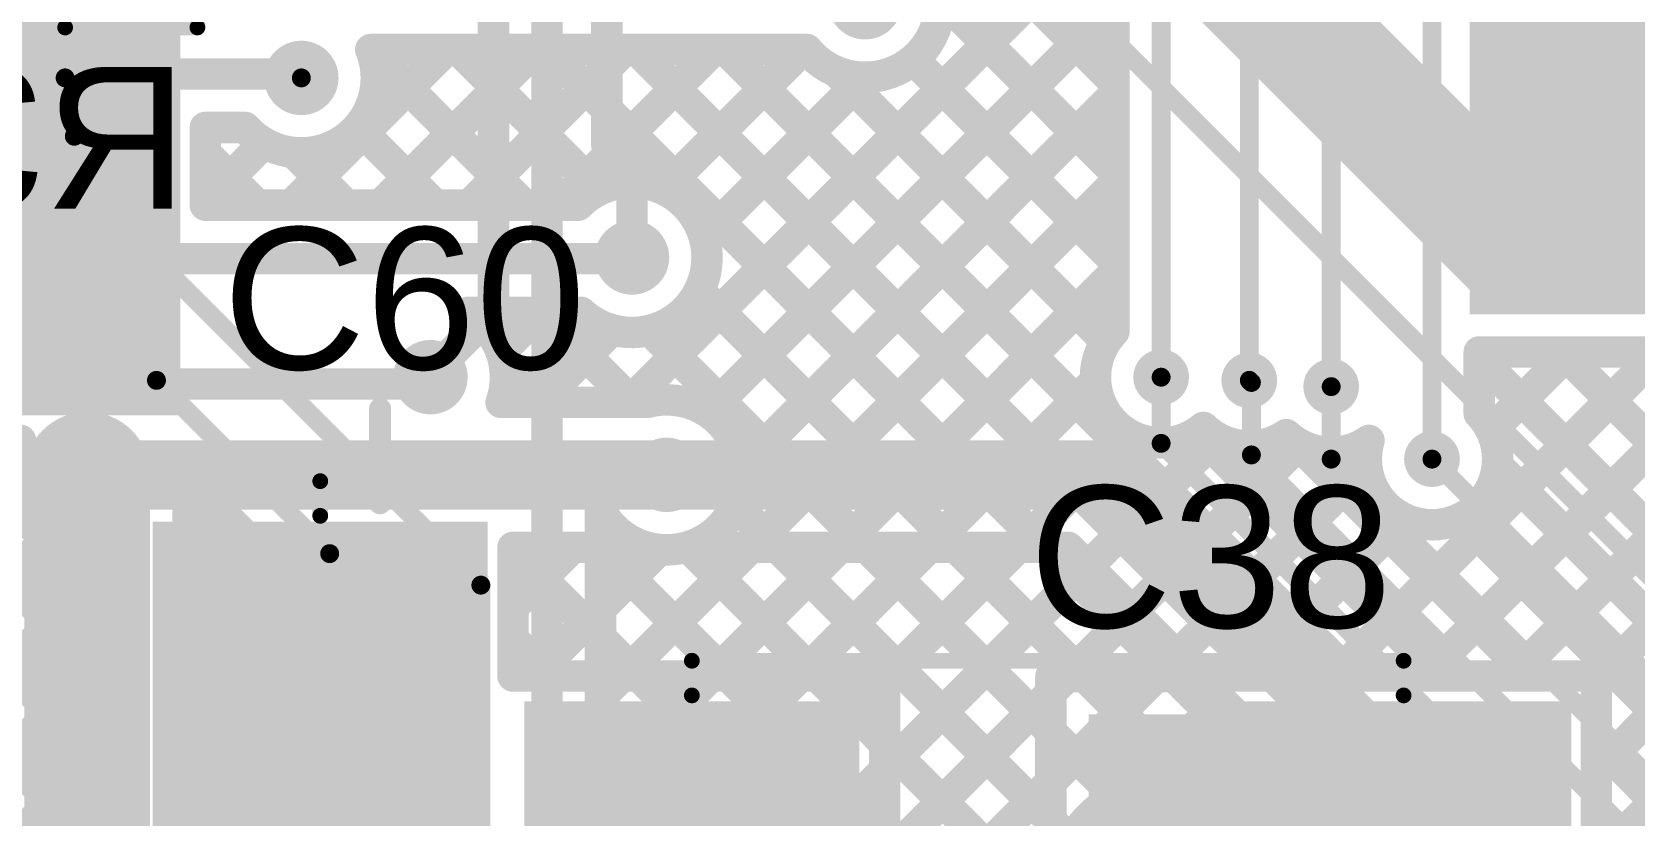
# Model space of a CAD drawing. Header units: millimetres. Extents: x -0.26 to 2.84, y -0.09 to 2.43.
# Drawn here: x 2.057 to 2.566, y 1.411 to 1.66 of the extents above; entities that cross this region are included whole.
import ezdxf

# ---------------------------------------------------------------- set-up
doc = ezdxf.new("R2010")
doc.units = ezdxf.units.MM
doc.header["$MEASUREMENT"] = 0
for name, color, linetype in [('BottomLayer', 5, 'Continuous'), ('BottomOverlay', 54, 'Continuous'), ('BottomPaste', 16, 'Continuous'), ('BottomSolder', 6, 'Continuous'), ('TopLayer', 1, 'Continuous'), ('TopOverlay', 2, 'Continuous'), ('TopPaste', 8, 'Continuous'), ('TopSolder', 216, 'Continuous'), ('ViaHoleLayer', 16, 'Continuous')]:
    doc.layers.add(name, color=color, linetype=linetype)
doc.styles.add('Arial', font='', dxfattribs={"height": 0.2})
doc.styles.get('Arial').set_extended_font_data('Arial')

# ---------------------------------------------------------------- blocks, each defined once
blk = doc.blocks.new('C___C____C_7')
at = {"layer": 'TopLayer'}
for points in [[(-0.16221, 0.05315), (-0.06379, 0.05315), (-0.06379, -0.05315), (-0.16221, -0.05315)], [(0.06379, 0.05315), (0.16221, 0.05315), (0.16221, -0.05315), (0.06379, -0.05315)]]:
    blk.add_hatch(color=1, dxfattribs=at).paths.add_polyline_path(points)
at = {"layer": 'TopPaste'}
for points in [[(-0.16221, 0.05315), (-0.06379, 0.05315), (-0.06379, -0.05315), (-0.16221, -0.05315)], [(0.06379, 0.05315), (0.16221, 0.05315), (0.16221, -0.05315), (0.06379, -0.05315)]]:
    blk.add_hatch(color=8, dxfattribs=at).paths.add_polyline_path(points)
at = {"layer": 'TopSolder'}
for points in [[(-0.16621, 0.05715), (-0.05979, 0.05715), (-0.05979, -0.05715), (-0.16621, -0.05715)], [(0.05979, 0.05715), (0.16621, 0.05715), (0.16621, -0.05715), (0.05979, -0.05715)]]:
    blk.add_hatch(color=216, dxfattribs=at).paths.add_polyline_path(points)
at = {"layer": 'TopOverlay'}
for points, const_width in [([(0.132, 0.063), (0.132, 0.093)], 0.007), ([(0.117, 0.078), (0.147, 0.078)], 0.007), ([(-0.113, 0.07), (0.113, 0.07)], 0.005), ([(-0.113, 0.059), (-0.113, 0.07)], 0.005), ([(0.113, 0.059), (0.113, 0.07)], 0.005), ([(-0.113, -0.07), (-0.113, -0.059)], 0.005), ([(0.113, -0.07), (0.113, -0.059)], 0.005), ([(-0.113, -0.07), (0.113, -0.07)], 0.005)]:
    blk.add_lwpolyline(points, dxfattribs=dict(at, const_width=const_width))
for points, const_width in [([(0.13025, 0.093, 1), (0.13375, 0.093, 1)], 0.0035), ([(0.11525, 0.078, 1), (0.11875, 0.078, 1)], 0.0035), ([(0.14525, 0.078, 1), (0.14875, 0.078, 1)], 0.0035), ([(-0.11425, 0.07, 1), (-0.11175, 0.07, 1)], 0.0025), ([(-0.11425, 0.07, 1), (-0.11175, 0.07, 1)], 0.0025), ([(0.11175, 0.07, 1), (0.11425, 0.07, 1)], 0.0025), ([(0.11175, 0.07, 1), (0.11425, 0.07, 1)], 0.0025), ([(0.13025, 0.063, 1), (0.13375, 0.063, 1)], 0.0035), ([(-0.11425, 0.059, 1), (-0.11175, 0.059, 1)], 0.0025), ([(0.11175, 0.059, 1), (0.11425, 0.059, 1)], 0.0025), ([(-0.11425, -0.059, 1), (-0.11175, -0.059, 1)], 0.0025), ([(0.11175, -0.059, 1), (0.11425, -0.059, 1)], 0.0025), ([(-0.11425, -0.07, 1), (-0.11175, -0.07, 1)], 0.0025), ([(-0.11425, -0.07, 1), (-0.11175, -0.07, 1)], 0.0025), ([(0.11175, -0.07, 1), (0.11425, -0.07, 1)], 0.0025), ([(0.11175, -0.07, 1), (0.11425, -0.07, 1)], 0.0025)]:
    blk.add_lwpolyline(points, format="xyb", close=True, dxfattribs=dict(at, const_width=const_width))
blk = doc.blocks.new('C___C____C_8')
at = {"layer": 'TopLayer'}
for points in [[(-0.16221, 0.05315), (-0.06379, 0.05315), (-0.06379, -0.05315), (-0.16221, -0.05315)], [(0.06379, 0.05315), (0.16221, 0.05315), (0.16221, -0.05315), (0.06379, -0.05315)]]:
    blk.add_hatch(color=1, dxfattribs=at).paths.add_polyline_path(points)
at = {"layer": 'TopPaste'}
for points in [[(-0.16221, 0.05315), (-0.06379, 0.05315), (-0.06379, -0.05315), (-0.16221, -0.05315)], [(0.06379, 0.05315), (0.16221, 0.05315), (0.16221, -0.05315), (0.06379, -0.05315)]]:
    blk.add_hatch(color=8, dxfattribs=at).paths.add_polyline_path(points)
at = {"layer": 'TopSolder'}
for points in [[(-0.16621, 0.05715), (-0.05979, 0.05715), (-0.05979, -0.05715), (-0.16621, -0.05715)], [(0.05979, 0.05715), (0.16621, 0.05715), (0.16621, -0.05715), (0.05979, -0.05715)]]:
    blk.add_hatch(color=216, dxfattribs=at).paths.add_polyline_path(points)
at = {"layer": 'TopOverlay'}
for points, const_width in [([(0.132, 0.093), (0.132, 0.063)], 0.007), ([(0.147, 0.078), (0.117, 0.078)], 0.007), ([(0.113, 0.07), (-0.113, 0.07)], 0.005), ([(-0.113, 0.07), (-0.113, 0.059)], 0.005), ([(0.113, 0.07), (0.113, 0.059)], 0.005), ([(-0.113, -0.059), (-0.113, -0.07)], 0.005), ([(0.113, -0.059), (0.113, -0.07)], 0.005), ([(0.113, -0.07), (-0.113, -0.07)], 0.005)]:
    blk.add_lwpolyline(points, dxfattribs=dict(at, const_width=const_width))
for points, const_width in [([(0.13025, 0.093, 1), (0.13375, 0.093, 1)], 0.0035), ([(0.11525, 0.078, 1), (0.11875, 0.078, 1)], 0.0035), ([(0.14525, 0.078, 1), (0.14875, 0.078, 1)], 0.0035), ([(-0.11425, 0.07, 1), (-0.11175, 0.07, 1)], 0.0025), ([(-0.11425, 0.07, 1), (-0.11175, 0.07, 1)], 0.0025), ([(0.11175, 0.07, 1), (0.11425, 0.07, 1)], 0.0025), ([(0.11175, 0.07, 1), (0.11425, 0.07, 1)], 0.0025), ([(0.13025, 0.063, 1), (0.13375, 0.063, 1)], 0.0035), ([(-0.11425, 0.059, 1), (-0.11175, 0.059, 1)], 0.0025), ([(0.11175, 0.059, 1), (0.11425, 0.059, 1)], 0.0025), ([(-0.11425, -0.059, 1), (-0.11175, -0.059, 1)], 0.0025), ([(0.11175, -0.059, 1), (0.11425, -0.059, 1)], 0.0025), ([(-0.11425, -0.07, 1), (-0.11175, -0.07, 1)], 0.0025), ([(-0.11425, -0.07, 1), (-0.11175, -0.07, 1)], 0.0025), ([(0.11175, -0.07, 1), (0.11425, -0.07, 1)], 0.0025), ([(0.11175, -0.07, 1), (0.11425, -0.07, 1)], 0.0025)]:
    blk.add_lwpolyline(points, format="xyb", close=True, dxfattribs=dict(at, const_width=const_width))
blk = doc.blocks.new('R__0603_B_10')
at = {"layer": 'BottomLayer'}
for points in [[(-0.045, -0.0175), (-0.045, 0.0175), (-0.015, 0.0175), (-0.015, -0.0175)], [(0.015, -0.0175), (0.015, 0.0175), (0.045, 0.0175), (0.045, -0.0175)]]:
    blk.add_hatch(color=5, dxfattribs=at).paths.add_polyline_path(points)
at = {"layer": 'BottomPaste'}
for points in [[(-0.045, -0.0175), (-0.045, 0.0175), (-0.015, 0.0175), (-0.015, -0.0175)], [(0.015, -0.0175), (0.015, 0.0175), (0.045, 0.0175), (0.045, -0.0175)]]:
    blk.add_hatch(color=16, dxfattribs=at).paths.add_polyline_path(points)
at = {"layer": 'BottomSolder'}
for points in [[(-0.049, -0.0215), (-0.049, 0.0215), (-0.011, 0.0215), (-0.011, -0.0215)], [(0.011, -0.0215), (0.011, 0.0215), (0.049, 0.0215), (0.049, -0.0215)]]:
    blk.add_hatch(color=6, dxfattribs=at).paths.add_polyline_path(points)
at = {"layer": 'BottomOverlay', "const_width": 0.005}
for points in [[(-0.048, 0.021), (-0.048, -0.021)], [(-0.048, 0.021), (0.048, 0.021)], [(0.048, 0.021), (0.048, -0.021)], [(-0.048, -0.021), (0.048, -0.021)]]:
    blk.add_lwpolyline(points, dxfattribs=at)
at = {"layer": 'BottomOverlay', "const_width": 0.0025}
for points in [[(-0.04925, 0.021, 1), (-0.04675, 0.021, 1)], [(-0.04925, 0.021, 1), (-0.04675, 0.021, 1)], [(0.04675, 0.021, 1), (0.04925, 0.021, 1)], [(0.04675, 0.021, 1), (0.04925, 0.021, 1)], [(-0.04925, -0.021, 1), (-0.04675, -0.021, 1)], [(-0.04925, -0.021, 1), (-0.04675, -0.021, 1)], [(0.04675, -0.021, 1), (0.04925, -0.021, 1)], [(0.04675, -0.021, 1), (0.04925, -0.021, 1)]]:
    blk.add_lwpolyline(points, format="xyb", close=True, dxfattribs=at)
blk = doc.blocks.new('PCM1865DBTR_71')
at = {"layer": 'TopLayer'}
for points in [[(0.1437, -0.04528), (0.08465, -0.04528), (0.08465, -0.03346), (0.1437, -0.03346)], [(0.1437, -0.06496), (0.08465, -0.06496), (0.08465, -0.05315), (0.1437, -0.05315)], [(0.1437, -0.08465), (0.08465, -0.08465), (0.08465, -0.07283), (0.1437, -0.07283)], [(0.1437, -0.10433), (0.08465, -0.10433), (0.08465, -0.09252), (0.1437, -0.09252)], [(0.1437, -0.12402), (0.08465, -0.12402), (0.08465, -0.1122), (0.1437, -0.1122)], [(0.1437, -0.1437), (0.08465, -0.1437), (0.08465, -0.13189), (0.1437, -0.13189)]]:
    blk.add_hatch(color=1, dxfattribs=at).paths.add_polyline_path(points)
at = {"layer": 'TopPaste'}
for points in [[(0.1437, -0.04528), (0.08465, -0.04528), (0.08465, -0.03346), (0.1437, -0.03346)], [(0.1437, -0.06496), (0.08465, -0.06496), (0.08465, -0.05315), (0.1437, -0.05315)], [(0.1437, -0.08465), (0.08465, -0.08465), (0.08465, -0.07283), (0.1437, -0.07283)], [(0.1437, -0.10433), (0.08465, -0.10433), (0.08465, -0.09252), (0.1437, -0.09252)], [(0.1437, -0.12402), (0.08465, -0.12402), (0.08465, -0.1122), (0.1437, -0.1122)], [(0.1437, -0.1437), (0.08465, -0.1437), (0.08465, -0.13189), (0.1437, -0.13189)]]:
    blk.add_hatch(color=8, dxfattribs=at).paths.add_polyline_path(points)
at = {"layer": 'TopSolder'}
for points in [[(0.1477, -0.02959), (0.08065, -0.02959), (0.08065, -0.00978), (0.1477, -0.00978)], [(0.1477, -0.04928), (0.08065, -0.04928), (0.08065, -0.02946), (0.1477, -0.02946)], [(0.1477, -0.06896), (0.08065, -0.06896), (0.08065, -0.04915), (0.1477, -0.04915)], [(0.1477, -0.08865), (0.08065, -0.08865), (0.08065, -0.06883), (0.1477, -0.06883)], [(0.1477, -0.10833), (0.08065, -0.10833), (0.08065, -0.08852), (0.1477, -0.08852)], [(0.1477, -0.12802), (0.08065, -0.12802), (0.08065, -0.1082), (0.1477, -0.1082)], [(0.1477, -0.1477), (0.08065, -0.1477), (0.08065, -0.12789), (0.1477, -0.12789)]]:
    blk.add_hatch(color=216, dxfattribs=at).paths.add_polyline_path(points)

msp = doc.modelspace()

# ---------------------------------------------------------------- hatches: boundary and pattern name
at = {"layer": 'BottomLayer'}
h = msp.add_hatch(color=5, dxfattribs=at)
edge = h.paths.add_edge_path()
edge.add_arc((2.322, 1.669), 0.01181, 0, 360)
h = msp.add_hatch(color=5, dxfattribs=at)
edge = h.paths.add_edge_path()
edge.add_arc((2.143, 1.645), 0.01181, 0, 360)
h = msp.add_hatch(color=5, dxfattribs=at)
edge = h.paths.add_edge_path()
edge.add_arc((2.248, 1.588), 0.01181, 0, 360)
h = msp.add_hatch(color=5, dxfattribs=at)
edge = h.paths.add_edge_path()
edge.add_arc((2.529, 1.591), 0.01181, 0, 360)
h = msp.add_hatch(color=5, dxfattribs=at)
edge = h.paths.add_edge_path()
edge.add_arc((2.184, 1.55), 0.01181, 0, 360)
h = msp.add_hatch(color=5, dxfattribs=at)
edge = h.paths.add_edge_path()
edge.add_arc((2.416, 1.55), 0.00886, 0, 360)
h = msp.add_hatch(color=5, dxfattribs=at)
edge = h.paths.add_edge_path()
edge.add_arc((2.444, 1.549), 0.00886, 0, 360)
h = msp.add_hatch(color=5, dxfattribs=at)
edge = h.paths.add_edge_path()
edge.add_arc((2.47, 1.547), 0.00886, 0, 360)
h = msp.add_hatch(color=5, dxfattribs=at)
edge = h.paths.add_edge_path()
edge.add_arc((2.502, 1.524), 0.00886, 0, 360)
h = msp.add_hatch(color=5, dxfattribs=at)
edge = h.paths.add_edge_path()
edge.add_arc((2.075, 1.519), 0.01181, 0, 360)
h = msp.add_hatch(color=5, dxfattribs=at)
edge = h.paths.add_edge_path()
edge.add_arc((2.259, 1.519), 0.01181, 0, 360)
at = {"layer": 'BottomSolder'}
h = msp.add_hatch(color=6, dxfattribs=at)
edge = h.paths.add_edge_path()
edge.add_arc((2.529, 1.591), 0.01581, 0, 360)
at = {"layer": 'TopLayer'}
for points in [[(2.514, 1.57), (2.598, 1.57), (2.598, 1.69383), (2.514, 1.69383)], [(2.518, 1.60583), (2.721, 1.60583), (2.721, 1.69383), (2.518, 1.69383)], [(2.117, 1.339), (2.183, 1.339), (2.183, 1.499), (2.117, 1.499)], [(2.393, 1.337), (2.537, 1.337), (2.537, 1.443), (2.393, 1.443)]]:
    msp.add_hatch(color=1, dxfattribs=at).paths.add_polyline_path(points)
h = msp.add_hatch(color=1, dxfattribs=at)
edge = h.paths.add_edge_path()
edge.add_arc((2.322, 1.669), 0.01181, 0, 360)
h = msp.add_hatch(color=1, dxfattribs=at)
edge = h.paths.add_edge_path()
edge.add_arc((2.143, 1.645), 0.01181, 0, 360)
h = msp.add_hatch(color=1, dxfattribs=at)
edge = h.paths.add_edge_path()
edge.add_arc((2.248, 1.588), 0.01181, 0, 360)
h = msp.add_hatch(color=1, dxfattribs=at)
edge = h.paths.add_edge_path()
edge.add_arc((2.529, 1.591), 0.01181, 0, 360)
h = msp.add_hatch(color=1, dxfattribs=at)
edge = h.paths.add_edge_path()
edge.add_arc((2.184, 1.55), 0.01181, 0, 360)
h = msp.add_hatch(color=1, dxfattribs=at)
edge = h.paths.add_edge_path()
edge.add_arc((2.416, 1.55), 0.00886, 0, 360)
h = msp.add_hatch(color=1, dxfattribs=at)
edge = h.paths.add_edge_path()
edge.add_arc((2.444, 1.549), 0.00886, 0, 360)
h = msp.add_hatch(color=1, dxfattribs=at)
edge = h.paths.add_edge_path()
edge.add_arc((2.47, 1.547), 0.00886, 0, 360)
h = msp.add_hatch(color=1, dxfattribs=at)
edge = h.paths.add_edge_path()
edge.add_arc((2.502, 1.524), 0.00886, 0, 360)
h = msp.add_hatch(color=1, dxfattribs=at)
edge = h.paths.add_edge_path()
edge.add_arc((2.075, 1.519), 0.01181, 0, 360)
h = msp.add_hatch(color=1, dxfattribs=at)
edge = h.paths.add_edge_path()
edge.add_arc((2.259, 1.519), 0.01181, 0, 360)
at = {"layer": 'TopSolder'}
h = msp.add_hatch(color=216, dxfattribs=at)
edge = h.paths.add_edge_path()
edge.add_arc((2.529, 1.591), 0.01581, 0, 360)
at = {"layer": 'ViaHoleLayer'}
h = msp.add_hatch(color=16, dxfattribs=at)
edge = h.paths.add_edge_path()
edge.add_arc((2.143, 1.645), 0.00591, 0, 360)
h = msp.add_hatch(color=16, dxfattribs=at)
edge = h.paths.add_edge_path()
edge.add_arc((2.248, 1.588), 0.00591, 0, 360)
h = msp.add_hatch(color=16, dxfattribs=at)
edge = h.paths.add_edge_path()
edge.add_arc((2.529, 1.591), 0.00591, 0, 360)
h = msp.add_hatch(color=16, dxfattribs=at)
edge = h.paths.add_edge_path()
edge.add_arc((2.184, 1.55), 0.00591, 0, 360)
h = msp.add_hatch(color=16, dxfattribs=at)
edge = h.paths.add_edge_path()
edge.add_arc((2.416, 1.55), 0.00591, 0, 360)
h = msp.add_hatch(color=16, dxfattribs=at)
edge = h.paths.add_edge_path()
edge.add_arc((2.444, 1.549), 0.00591, 0, 360)
h = msp.add_hatch(color=16, dxfattribs=at)
edge = h.paths.add_edge_path()
edge.add_arc((2.47, 1.547), 0.00591, 0, 360)
h = msp.add_hatch(color=16, dxfattribs=at)
edge = h.paths.add_edge_path()
edge.add_arc((2.502, 1.524), 0.00591, 0, 360)
h = msp.add_hatch(color=16, dxfattribs=at)
edge = h.paths.add_edge_path()
edge.add_arc((2.075, 1.519), 0.00591, 0, 360)
h = msp.add_hatch(color=16, dxfattribs=at)
edge = h.paths.add_edge_path()
edge.add_arc((2.259, 1.519), 0.00591, 0, 360)

# ---------------------------------------------------------------- linework, layer by layer
at = {"layer": 'BottomLayer'}
for points, const_width in [([(2.361, 1.835), (2.821, 1.375)], 0.006), ([(2.24, 1.62369), (2.24, 1.827)], 0.01), ([(2.221, 1.343), (2.221, 1.808)], 0.01), ([(2.204, 1.57099), (2.204, 1.782)], 0.01), ([(2.377, 1.743), (2.529, 1.591)], 0.04), ([(2.337, 1.721), (2.682, 1.376)], 0.006), ([(2.054, 1.659), (2.068, 1.645)], 0.006), ([(2.038, 1.646), (2.2, 1.484)], 0.006), ([(2.068, 1.645), (2.143, 1.645)], 0.006), ([(2.24, 1.62369), (2.248, 1.61569)], 0.01), ([(2.248, 1.588), (2.248, 1.61569)], 0.01), ([(2.184, 1.55099), (2.204, 1.57099)], 0.01), ([(2.184, 1.55), (2.184, 1.55099)], 0.01), ([(2.416, 1.529), (2.416, 1.55)], 0.006), ([(2.005, 1.549), (2.097, 1.549)], 0.006), ([(2.097, 1.549), (2.152, 1.494)], 0.006), ([(2.444, 1.549), (2.44467, 1.54833)], 0.006), ([(2.44467, 1.52533), (2.44467, 1.54833)], 0.006), ([(2.47, 1.524), (2.47, 1.547)], 0.006), ([(2.075, 1.317), (2.075, 1.519)], 0.04), ([(2.416, 1.529), (2.597, 1.348)], 0.006), ([(2.259, 1.519), (2.396, 1.519)], 0.022), ([(2.396, 1.519), (2.55, 1.365)], 0.022), ([(2.44467, 1.52533), (2.616, 1.354)], 0.006), ([(2.47, 1.524), (2.6395, 1.3545)], 0.006), ([(2.502, 1.524), (2.661, 1.365)], 0.006), ([(2.107, 1.51779), (2.137, 1.48779)], 0.01), ([(2.107, 1.317), (2.107, 1.51779)], 0.01), ([(2.107, 1.51348), (2.137, 1.48348)], 0.01), ([(2.238, 1.35004), (2.238, 1.50778)], 0.01), ([(2.107, 1.48695), (2.12242, 1.50237)], 0.01), ([(2.152, 1.351), (2.152, 1.494)], 0.006), ([(2.238, 1.39167), (2.34233, 1.496)], 0.01), ([(2.238, 1.36339), (2.37061, 1.496)], 0.01), ([(2.238, 1.44824), (2.28576, 1.496)], 0.01), ([(2.238, 1.41996), (2.31404, 1.496)], 0.01), ([(2.238, 1.49562), (2.423, 1.31062)], 0.01), ([(2.238, 1.47653), (2.25677, 1.49529)], 0.01), ([(2.26516, 1.496), (2.38647, 1.496)], 0.01), ([(2.2659, 1.496), (2.38665, 1.37525)], 0.01), ([(2.29419, 1.496), (2.38755, 1.40264)], 0.01), ([(2.32247, 1.496), (2.4018, 1.41667)], 0.01), ([(2.35075, 1.496), (2.42996, 1.41679)], 0.01), ([(2.37904, 1.496), (2.527, 1.34804)], 0.01), ([(2.38647, 1.496), (2.527, 1.35547)], 0.01), ([(2.107, 1.45866), (2.13656, 1.48823)], 0.01), ([(2.137, 1.351), (2.137, 1.48779)], 0.01), ([(2.24547, 1.34257), (2.39268, 1.48979)], 0.01), ([(2.107, 1.4852), (2.137, 1.4552)], 0.01), ([(2.2, 1.327), (2.2, 1.484)], 0.006), ([(2.25961, 1.32843), (2.40683, 1.47565)], 0.01), ([(2.238, 1.46733), (2.425, 1.28033)], 0.01), ([(2.27375, 1.31429), (2.42097, 1.46151)], 0.01), ([(2.107, 1.43038), (2.137, 1.46038)], 0.01), ([(2.107, 1.45691), (2.137, 1.42691)], 0.01), ([(2.40621, 1.41847), (2.43511, 1.44736)], 0.01), ([(2.238, 1.43905), (2.42309, 1.25395)], 0.01), ([(2.107, 1.4021), (2.137, 1.4321)], 0.01), ([(2.43184, 1.41581), (2.44925, 1.43322)], 0.01), ([(2.107, 1.42863), (2.137, 1.39863)], 0.01), ([(2.44679, 1.40247), (2.46339, 1.41908)], 0.01), ([(2.238, 1.41076), (2.423, 1.22576)], 0.01), ([(2.43863, 1.41063), (2.4776, 1.37166)], 0.01)]:
    msp.add_lwpolyline(points, dxfattribs=dict(at, const_width=const_width))
for points, const_width in [([(2.0665, 1.645, 1), (2.0695, 1.645, 1)], 0.003), ([(2.0665, 1.645, 1), (2.0695, 1.645, 1)], 0.003), ([(2.1415, 1.645, 1), (2.1445, 1.645, 1)], 0.003), ([(2.2375, 1.62369, 1), (2.2425, 1.62369, 1)], 0.005), ([(2.2375, 1.62369, 1), (2.2425, 1.62369, 1)], 0.005), ([(2.2455, 1.61569, 1), (2.2505, 1.61569, 1)], 0.005), ([(2.2455, 1.61569, 1), (2.2505, 1.61569, 1)], 0.005), ([(2.519, 1.591, 1), (2.539, 1.591, 1)], 0.02), ([(2.2455, 1.588, 1), (2.2505, 1.588, 1)], 0.005), ([(2.2015, 1.57099, 1), (2.2065, 1.57099, 1)], 0.005), ([(2.2015, 1.57099, 1), (2.2065, 1.57099, 1)], 0.005), ([(2.1815, 1.55099, 1), (2.1865, 1.55099, 1)], 0.005), ([(2.1815, 1.55099, 1), (2.1865, 1.55099, 1)], 0.005), ([(2.1815, 1.55, 1), (2.1865, 1.55, 1)], 0.005), ([(2.4145, 1.55, 1), (2.4175, 1.55, 1)], 0.003), ([(2.0955, 1.549, 1), (2.0985, 1.549, 1)], 0.003), ([(2.0955, 1.549, 1), (2.0985, 1.549, 1)], 0.003), ([(2.4425, 1.549, 1), (2.4455, 1.549, 1)], 0.003), ([(2.44317, 1.54833, 1), (2.44617, 1.54833, 1)], 0.003), ([(2.44317, 1.54833, 1), (2.44617, 1.54833, 1)], 0.003), ([(2.4685, 1.547, 1), (2.4715, 1.547, 1)], 0.003), ([(2.065, 1.519, 1), (2.085, 1.519, 1)], 0.02), ([(2.4145, 1.529, 1), (2.4175, 1.529, 1)], 0.003), ([(2.4145, 1.529, 1), (2.4175, 1.529, 1)], 0.003), ([(2.2535, 1.519, 1), (2.2645, 1.519, 1)], 0.011), ([(2.3905, 1.519, 1), (2.4015, 1.519, 1)], 0.011), ([(2.3905, 1.519, 1), (2.4015, 1.519, 1)], 0.011), ([(2.44317, 1.52533, 1), (2.44617, 1.52533, 1)], 0.003), ([(2.44317, 1.52533, 1), (2.44617, 1.52533, 1)], 0.003), ([(2.4685, 1.524, 1), (2.4715, 1.524, 1)], 0.003), ([(2.4685, 1.524, 1), (2.4715, 1.524, 1)], 0.003), ([(2.5005, 1.524, 1), (2.5035, 1.524, 1)], 0.003), ([(2.1045, 1.51779, 1), (2.1095, 1.51779, 1)], 0.005), ([(2.1045, 1.51779, 1), (2.1095, 1.51779, 1)], 0.005), ([(2.1045, 1.51348, 1), (2.1095, 1.51348, 1)], 0.005), ([(2.2355, 1.50778, 1), (2.2405, 1.50778, 1)], 0.005), ([(2.2355, 1.50778, 1), (2.2405, 1.50778, 1)], 0.005), ([(2.11992, 1.50237, 1), (2.12492, 1.50237, 1)], 0.005), ([(2.1505, 1.494, 1), (2.1535, 1.494, 1)], 0.003), ([(2.1505, 1.494, 1), (2.1535, 1.494, 1)], 0.003), ([(2.2355, 1.49562, 1), (2.2405, 1.49562, 1)], 0.005), ([(2.25427, 1.49529, 1), (2.25927, 1.49529, 1)], 0.005), ([(2.26266, 1.496, 1), (2.26766, 1.496, 1)], 0.005), ([(2.26266, 1.496, 1), (2.26766, 1.496, 1)], 0.005), ([(2.2634, 1.496, 1), (2.2684, 1.496, 1)], 0.005), ([(2.28326, 1.496, 1), (2.28826, 1.496, 1)], 0.005), ([(2.29169, 1.496, 1), (2.29669, 1.496, 1)], 0.005), ([(2.31154, 1.496, 1), (2.31654, 1.496, 1)], 0.005), ([(2.31997, 1.496, 1), (2.32497, 1.496, 1)], 0.005), ([(2.33983, 1.496, 1), (2.34483, 1.496, 1)], 0.005), ([(2.34825, 1.496, 1), (2.35325, 1.496, 1)], 0.005), ([(2.36811, 1.496, 1), (2.37311, 1.496, 1)], 0.005), ([(2.37654, 1.496, 1), (2.38154, 1.496, 1)], 0.005), ([(2.38397, 1.496, 1), (2.38897, 1.496, 1)], 0.005), ([(2.38397, 1.496, 1), (2.38897, 1.496, 1)], 0.005), ([(2.1045, 1.48695, 1), (2.1095, 1.48695, 1)], 0.005), ([(2.13406, 1.48823, 1), (2.13906, 1.48823, 1)], 0.005), ([(2.1345, 1.48779, 1), (2.1395, 1.48779, 1)], 0.005), ([(2.1345, 1.48779, 1), (2.1395, 1.48779, 1)], 0.005), ([(2.39018, 1.48979, 1), (2.39518, 1.48979, 1)], 0.005), ([(2.1045, 1.4852, 1), (2.1095, 1.4852, 1)], 0.005), ([(2.1345, 1.48348, 1), (2.1395, 1.48348, 1)], 0.005), ([(2.1985, 1.484, 1), (2.2015, 1.484, 1)], 0.003), ([(2.1985, 1.484, 1), (2.2015, 1.484, 1)], 0.003), ([(2.2355, 1.47653, 1), (2.2405, 1.47653, 1)], 0.005), ([(2.40433, 1.47565, 1), (2.40933, 1.47565, 1)], 0.005), ([(2.2355, 1.46733, 1), (2.2405, 1.46733, 1)], 0.005), ([(2.41847, 1.46151, 1), (2.42347, 1.46151, 1)], 0.005), ([(2.1045, 1.45866, 1), (2.1095, 1.45866, 1)], 0.005), ([(2.1045, 1.45691, 1), (2.1095, 1.45691, 1)], 0.005), ([(2.1345, 1.46038, 1), (2.1395, 1.46038, 1)], 0.005), ([(2.1345, 1.4552, 1), (2.1395, 1.4552, 1)], 0.005), ([(2.2355, 1.44824, 1), (2.2405, 1.44824, 1)], 0.005), ([(2.43261, 1.44736, 1), (2.43761, 1.44736, 1)], 0.005), ([(2.2355, 1.43905, 1), (2.2405, 1.43905, 1)], 0.005), ([(2.1045, 1.43038, 1), (2.1095, 1.43038, 1)], 0.005), ([(2.1345, 1.4321, 1), (2.1395, 1.4321, 1)], 0.005), ([(2.44675, 1.43322, 1), (2.45175, 1.43322, 1)], 0.005), ([(2.1045, 1.42863, 1), (2.1095, 1.42863, 1)], 0.005), ([(2.1345, 1.42691, 1), (2.1395, 1.42691, 1)], 0.005), ([(2.2355, 1.41996, 1), (2.2405, 1.41996, 1)], 0.005), ([(2.3993, 1.41667, 1), (2.4043, 1.41667, 1)], 0.005), ([(2.40371, 1.41847, 1), (2.40871, 1.41847, 1)], 0.005), ([(2.42746, 1.41679, 1), (2.43246, 1.41679, 1)], 0.005), ([(2.42934, 1.41581, 1), (2.43434, 1.41581, 1)], 0.005), ([(2.46089, 1.41908, 1), (2.46589, 1.41908, 1)], 0.005), ([(2.2355, 1.41076, 1), (2.2405, 1.41076, 1)], 0.005), ([(2.43613, 1.41063, 1), (2.44113, 1.41063, 1)], 0.005), ([(2.43613, 1.41063, 1), (2.44113, 1.41063, 1)], 0.005)]:
    msp.add_lwpolyline(points, format="xyb", close=True, dxfattribs=dict(at, const_width=const_width))
at = {"layer": 'BottomLayer', "const_width": 0.01}
for points in [[(2.26516, 1.496, -0.348603), (2.238, 1.50778)], [(2.39337, 1.36537, -1), (2.43863, 1.41063)]]:
    msp.add_lwpolyline(points, format="xyb", dxfattribs=at)
at = {"layer": 'TopLayer'}
for points, const_width in [([(2.416, 1.55), (2.416, 1.96)], 0.006), ([(2.444, 1.549), (2.444, 1.953)], 0.006), ([(2.47, 1.547), (2.47, 1.946)], 0.006), ([(2.502, 1.524), (2.502, 1.936)], 0.006), ([(2.401, 1.56449), (2.401, 1.86837)], 0.01), ([(2.31874, 1.726), (2.401, 1.64374)], 0.01), ([(2.2469, 1.542), (2.401, 1.6961)], 0.01), ([(2.34575, 1.67071), (2.401, 1.61546)], 0.01), ([(2.27208, 1.53889), (2.401, 1.66781)], 0.01), ([(2.1398, 1.6046), (2.1892, 1.654)], 0.01), ([(2.16504, 1.654), (2.30351, 1.654)], 0.01), ([(2.1654, 1.65307), (2.21387, 1.6046)], 0.01), ([(2.16808, 1.6046), (2.21748, 1.654)], 0.01), ([(2.19275, 1.654), (2.23742, 1.60933)], 0.01), ([(2.19637, 1.6046), (2.24577, 1.654)], 0.01), ([(2.22104, 1.654), (2.42004, 1.455)], 0.01), ([(2.22465, 1.6046), (2.27405, 1.654)], 0.01), ([(2.24932, 1.654), (2.44817, 1.45515)], 0.01), ([(2.25796, 1.60963), (2.30234, 1.654)], 0.01), ([(2.27761, 1.654), (2.47646, 1.45515)], 0.01), ([(2.33737, 1.65081), (2.401, 1.58718)], 0.01), ([(2.071, 1.64626), (2.145, 1.64626)], 0.01), ([(2.27095, 1.59433), (2.32181, 1.64519)], 0.01), ([(2.31289, 1.647), (2.39852, 1.56138)], 0.01), ([(2.28271, 1.52123), (2.401, 1.63953)], 0.01), ([(2.11253, 1.62926), (2.12514, 1.62926)], 0.01), ([(2.16089, 1.62929), (2.18558, 1.6046)], 0.01), ([(2.02251, 1.62657), (2.07081, 1.62657)], 0.01), ([(2.07081, 1.62657), (2.07091, 1.62648)], 0.01), ([(2.07091, 1.62648), (2.071, 1.62657)], 0.006), ([(2.11253, 1.62479), (2.11253, 1.62835)], 0.01), ([(2.11253, 1.60867), (2.11253, 1.62479)], 0.01), ([(2.11253, 1.60867), (2.11253, 1.62479)], 0.01), ([(2.11253, 1.60562), (2.13122, 1.62431)], 0.01), ([(2.11253, 1.62109), (2.12902, 1.6046)], 0.01), ([(2.14059, 1.62131), (2.1573, 1.6046)], 0.01), ([(2.11253, 1.60511), (2.11253, 1.60867)], 0.01), ([(2.24491, 1.45515), (2.401, 1.61124)], 0.01), ([(1.98906, 1.60694), (2.07095, 1.60694)], 0.01), ([(2.07095, 1.60694), (2.071, 1.60689)], 0.01), ([(2.11253, 1.6046), (2.23093, 1.6046)], 0.01), ([(2.52775, 1.45515), (2.66643, 1.59383)], 0.01), ([(2.071, 1.5872), (2.0714, 1.5876)], 0.01), ([(2.0714, 1.5876), (2.2476, 1.5876)], 0.01), ([(2.2476, 1.5876), (2.248, 1.588)], 0.01), ([(2.27319, 1.45515), (2.401, 1.58296)], 0.01), ([(2.55421, 1.45333), (2.68857, 1.58769)], 0.01), ([(2.26933, 1.57742), (2.39175, 1.455)], 0.01), ([(2.19594, 1.5706), (2.23174, 1.5706)], 0.01), ([(2.2064, 1.55807), (2.21894, 1.5706)], 0.01), ([(2.21958, 1.5706), (2.24819, 1.542)], 0.01), ([(2.01952, 1.56752), (2.071, 1.56752)], 0.01), ([(2.21862, 1.542), (2.24167, 1.56505)], 0.01), ([(2.25361, 1.56486), (2.381, 1.43747)], 0.01), ([(2.47118, 1.45515), (2.57403, 1.558)], 0.01), ([(2.49947, 1.45515), (2.60232, 1.558)], 0.01), ([(2.517, 1.558), (2.61, 1.558)], 0.01), ([(2.517, 1.53849), (2.517, 1.558)], 0.01), ([(2.52079, 1.53305), (2.54575, 1.558)], 0.01), ([(2.54331, 1.558), (2.72353, 1.37778)], 0.01), ([(2.20738, 1.55452), (2.2199, 1.542)], 0.01), ([(2.517, 1.55603), (2.70939, 1.36364)], 0.01), ([(2.55421, 1.42504), (2.68536, 1.55619)], 0.01), ([(2.071, 1.54783), (2.18183, 1.54783)], 0.01), ([(2.18183, 1.54783), (2.184, 1.55)], 0.01), ([(2.30147, 1.45515), (2.39517, 1.54885)], 0.01), ([(2.20643, 1.542), (2.25284, 1.542)], 0.01), ([(2.42738, 1.53252), (2.50474, 1.45515)], 0.01), ([(2.02948, 1.52993), (2.05384, 1.52993)], 0.01), ([(2.32821, 1.4536), (2.4062, 1.53159)], 0.01), ([(2.32821, 1.42532), (2.43374, 1.53084)], 0.01), ([(2.38618, 1.455), (2.45992, 1.52874)], 0.01), ([(2.45872, 1.52945), (2.53303, 1.45515)], 0.01), ([(2.55421, 1.39676), (2.68618, 1.52873)], 0.01), ([(2.01244, 1.52319), (2.08779, 1.44784)], 0.01), ([(2.075, 1.519), (2.259, 1.519)], 0.022), ([(2.52276, 1.52198), (2.69524, 1.3495)], 0.01), ([(2.41446, 1.455), (2.48126, 1.5218)], 0.01), ([(2.28079, 1.5094), (2.381, 1.40919)], 0.01), ([(2.4429, 1.45515), (2.49295, 1.50521)], 0.01), ([(2.51119, 1.50527), (2.67446, 1.342)], 0.01), ([(2.02274, 1.45925), (2.06233, 1.49884)], 0.01), ([(2.014, 1.49334), (2.08779, 1.41956)], 0.01), ([(2.03519, 1.44342), (2.08777, 1.496)], 0.01), ([(2.06752, 1.4964), (2.08779, 1.47612)], 0.01), ([(2.08116, 1.496), (2.08779, 1.496)], 0.01), ([(2.08779, 1.38185), (2.08779, 1.496)], 0.01), ([(2.21021, 1.496), (2.25284, 1.496)], 0.01), ([(2.21021, 1.47702), (2.22919, 1.496)], 0.01), ([(2.21021, 1.45515), (2.21021, 1.496)], 0.01), ([(2.21021, 1.49512), (2.25018, 1.45515)], 0.01), ([(2.21662, 1.45515), (2.25677, 1.49529)], 0.01), ([(2.23762, 1.496), (2.27847, 1.45515)], 0.01), ([(2.26574, 1.49616), (2.30675, 1.45515)], 0.01), ([(2.014, 1.39395), (2.08779, 1.46774)], 0.01), ([(2.21021, 1.46684), (2.2219, 1.45515)], 0.01), ([(2.21021, 1.45515), (2.32821, 1.45515)], 0.01), ([(2.32821, 1.32485), (2.32821, 1.45515)], 0.01), ([(2.381, 1.455), (2.43179, 1.455)], 0.01), ([(2.381, 1.44982), (2.38618, 1.455)], 0.01), ([(2.381, 1.325), (2.381, 1.455)], 0.01), ([(2.43179, 1.45515), (2.55421, 1.45515)], 0.01), ([(2.55421, 1.342), (2.55421, 1.45515)], 0.01), ([(2.32821, 1.39703), (2.381, 1.44982)], 0.01), ([(2.03504, 1.44402), (2.08779, 1.39127)], 0.01), ([(2.105, 1.444), (2.10918, 1.43982)], 0.01), ([(2.02834, 1.38), (2.08779, 1.43945)], 0.01), ([(2.32821, 1.43369), (2.381, 1.3809)], 0.01), ([(2.55421, 1.43396), (2.64618, 1.342)], 0.01), ([(2.32821, 1.36875), (2.381, 1.42154)], 0.01), ([(2.05662, 1.38), (2.08779, 1.41117)], 0.01)]:
    msp.add_lwpolyline(points, dxfattribs=dict(at, const_width=const_width))
at = {"layer": 'TopLayer', "const_width": 0.01}
for points in [[(2.34581, 1.669, -0.706421), (2.30351, 1.654)], [(2.16504, 1.654, -0.097207), (2.16681, 1.645)], [(2.16681, 1.645, -0.69124), (2.12514, 1.62926)], [(2.23093, 1.6046, -0.673212), (2.27181, 1.588)], [(2.27181, 1.588, -0.655976), (2.23174, 1.5706)], [(2.19594, 1.5706, -0.267513), (2.20781, 1.55)], [(2.42945, 1.53406, -0.950324), (2.401, 1.56449)], [(2.20781, 1.55, -0.085871), (2.20643, 1.542)], [(2.25284, 1.542, -0.493128), (2.28281, 1.519)], [(2.517, 1.53849, -0.194456), (2.52286, 1.524)], [(2.45575, 1.53177, -0.356715), (2.42945, 1.53406)], [(2.08116, 1.496, -0.651362), (2.05384, 1.52993)], [(2.48201, 1.52994, -0.355246), (2.45575, 1.53177)], [(2.52286, 1.524, -1.156016), (2.48201, 1.52994)], [(2.28281, 1.519, -0.493128), (2.25284, 1.496)]]:
    msp.add_lwpolyline(points, format="xyb", dxfattribs=at)
at = {"layer": 'TopLayer'}
for points, const_width in [([(2.16254, 1.654, 1), (2.16754, 1.654, 1)], 0.005), ([(2.16254, 1.654, 1), (2.16754, 1.654, 1)], 0.005), ([(2.1629, 1.65307, 1), (2.1679, 1.65307, 1)], 0.005), ([(2.1867, 1.654, 1), (2.1917, 1.654, 1)], 0.005), ([(2.19025, 1.654, 1), (2.19525, 1.654, 1)], 0.005), ([(2.21498, 1.654, 1), (2.21998, 1.654, 1)], 0.005), ([(2.21854, 1.654, 1), (2.22354, 1.654, 1)], 0.005), ([(2.24327, 1.654, 1), (2.24827, 1.654, 1)], 0.005), ([(2.24682, 1.654, 1), (2.25182, 1.654, 1)], 0.005), ([(2.27155, 1.654, 1), (2.27655, 1.654, 1)], 0.005), ([(2.27511, 1.654, 1), (2.28011, 1.654, 1)], 0.005), ([(2.29984, 1.654, 1), (2.30484, 1.654, 1)], 0.005), ([(2.30101, 1.654, 1), (2.30601, 1.654, 1)], 0.005), ([(2.30101, 1.654, 1), (2.30601, 1.654, 1)], 0.005), ([(2.33487, 1.65081, 1), (2.33987, 1.65081, 1)], 0.005), ([(2.0685, 1.64626, 1), (2.0735, 1.64626, 1)], 0.005), ([(2.1425, 1.64626, 1), (2.1475, 1.64626, 1)], 0.005), ([(2.16431, 1.645, 1), (2.16931, 1.645, 1)], 0.005), ([(2.16431, 1.645, 1), (2.16931, 1.645, 1)], 0.005), ([(2.31039, 1.647, 1), (2.31539, 1.647, 1)], 0.005), ([(2.31931, 1.64519, 1), (2.32431, 1.64519, 1)], 0.005), ([(2.3985, 1.64374, 1), (2.4035, 1.64374, 1)], 0.005), ([(2.3985, 1.63953, 1), (2.4035, 1.63953, 1)], 0.005), ([(2.11003, 1.62926, 1), (2.11503, 1.62926, 1)], 0.005), ([(2.12263, 1.62926, 1), (2.12764, 1.62926, 1)], 0.005), ([(2.12263, 1.62926, 1), (2.12764, 1.62926, 1)], 0.005), ([(2.15839, 1.62929, 1), (2.16339, 1.62929, 1)], 0.005), ([(2.06831, 1.62657, 1), (2.07331, 1.62657, 1)], 0.005), ([(2.06831, 1.62657, 1), (2.07331, 1.62657, 1)], 0.005), ([(2.06841, 1.62648, 1), (2.07341, 1.62648, 1)], 0.005), ([(2.06941, 1.62648, 1), (2.07241, 1.62648, 1)], 0.003), ([(2.0695, 1.62657, 1), (2.0725, 1.62657, 1)], 0.003), ([(2.11003, 1.62835, 1), (2.11503, 1.62835, 1)], 0.005), ([(2.11003, 1.62479, 1), (2.11503, 1.62479, 1)], 0.005), ([(2.11003, 1.62479, 1), (2.11503, 1.62479, 1)], 0.005), ([(2.11003, 1.62479, 1), (2.11503, 1.62479, 1)], 0.005), ([(2.12872, 1.62431, 1), (2.13372, 1.62431, 1)], 0.005), ([(2.11003, 1.62109, 1), (2.11503, 1.62109, 1)], 0.005), ([(2.13809, 1.62131, 1), (2.14309, 1.62131, 1)], 0.005), ([(2.3985, 1.61546, 1), (2.4035, 1.61546, 1)], 0.005), ([(2.11003, 1.60867, 1), (2.11503, 1.60867, 1)], 0.005), ([(2.11003, 1.60867, 1), (2.11503, 1.60867, 1)], 0.005), ([(2.11003, 1.60867, 1), (2.11503, 1.60867, 1)], 0.005), ([(2.23492, 1.60933, 1), (2.23992, 1.60933, 1)], 0.005), ([(2.25546, 1.60963, 1), (2.26046, 1.60963, 1)], 0.005), ([(2.3985, 1.61124, 1), (2.4035, 1.61124, 1)], 0.005), ([(2.06845, 1.60694, 1), (2.07345, 1.60694, 1)], 0.005), ([(2.06845, 1.60694, 1), (2.07345, 1.60694, 1)], 0.005), ([(2.0685, 1.60689, 1), (2.0735, 1.60689, 1)], 0.005), ([(2.11003, 1.60562, 1), (2.11503, 1.60562, 1)], 0.005), ([(2.11003, 1.60511, 1), (2.11503, 1.60511, 1)], 0.005), ([(2.11003, 1.6046, 1), (2.11503, 1.6046, 1)], 0.005), ([(2.12652, 1.6046, 1), (2.13152, 1.6046, 1)], 0.005), ([(2.1373, 1.6046, 1), (2.1423, 1.6046, 1)], 0.005), ([(2.1548, 1.6046, 1), (2.1598, 1.6046, 1)], 0.005), ([(2.16558, 1.6046, 1), (2.17058, 1.6046, 1)], 0.005), ([(2.18308, 1.6046, 1), (2.18808, 1.6046, 1)], 0.005), ([(2.19387, 1.6046, 1), (2.19887, 1.6046, 1)], 0.005), ([(2.21137, 1.6046, 1), (2.21637, 1.6046, 1)], 0.005), ([(2.22215, 1.6046, 1), (2.22715, 1.6046, 1)], 0.005), ([(2.22843, 1.6046, 1), (2.23343, 1.6046, 1)], 0.005), ([(2.22843, 1.6046, 1), (2.23343, 1.6046, 1)], 0.005), ([(2.26845, 1.59433, 1), (2.27345, 1.59433, 1)], 0.005), ([(2.0685, 1.5872, 1), (2.0735, 1.5872, 1)], 0.005), ([(2.0689, 1.5876, 1), (2.0739, 1.5876, 1)], 0.005), ([(2.0689, 1.5876, 1), (2.0739, 1.5876, 1)], 0.005), ([(2.2451, 1.5876, 1), (2.2501, 1.5876, 1)], 0.005), ([(2.2451, 1.5876, 1), (2.2501, 1.5876, 1)], 0.005), ([(2.2455, 1.588, 1), (2.2505, 1.588, 1)], 0.005), ([(2.26931, 1.588, 1), (2.27431, 1.588, 1)], 0.005), ([(2.26931, 1.588, 1), (2.27431, 1.588, 1)], 0.005), ([(2.3985, 1.58718, 1), (2.4035, 1.58718, 1)], 0.005), ([(2.3985, 1.58296, 1), (2.4035, 1.58296, 1)], 0.005), ([(2.26683, 1.57742, 1), (2.27183, 1.57742, 1)], 0.005), ([(2.19344, 1.5706, 1), (2.19844, 1.5706, 1)], 0.005), ([(2.19344, 1.5706, 1), (2.19844, 1.5706, 1)], 0.005), ([(2.21644, 1.5706, 1), (2.22144, 1.5706, 1)], 0.005), ([(2.21708, 1.5706, 1), (2.22208, 1.5706, 1)], 0.005), ([(2.22924, 1.5706, 1), (2.23424, 1.5706, 1)], 0.005), ([(2.22924, 1.5706, 1), (2.23424, 1.5706, 1)], 0.005), ([(2.0685, 1.56752, 1), (2.0735, 1.56752, 1)], 0.005), ([(2.23917, 1.56505, 1), (2.24417, 1.56505, 1)], 0.005), ([(2.25111, 1.56486, 1), (2.25611, 1.56486, 1)], 0.005), ([(2.3985, 1.56449, 1), (2.4035, 1.56449, 1)], 0.005), ([(2.3985, 1.56449, 1), (2.4035, 1.56449, 1)], 0.005), ([(2.2039, 1.55807, 1), (2.2089, 1.55807, 1)], 0.005), ([(2.39602, 1.56138, 1), (2.40102, 1.56138, 1)], 0.005), ([(2.5145, 1.558, 1), (2.5195, 1.558, 1)], 0.005), ([(2.5145, 1.558, 1), (2.5195, 1.558, 1)], 0.005), ([(2.54081, 1.558, 1), (2.54581, 1.558, 1)], 0.005), ([(2.54325, 1.558, 1), (2.54825, 1.558, 1)], 0.005), ([(2.20488, 1.55452, 1), (2.20988, 1.55452, 1)], 0.005), ([(2.5145, 1.55603, 1), (2.5195, 1.55603, 1)], 0.005), ([(2.0685, 1.54783, 1), (2.0735, 1.54783, 1)], 0.005), ([(2.17933, 1.54783, 1), (2.18433, 1.54783, 1)], 0.005), ([(2.17933, 1.54783, 1), (2.18433, 1.54783, 1)], 0.005), ([(2.1815, 1.55, 1), (2.1865, 1.55, 1)], 0.005), ([(2.20531, 1.55, 1), (2.21031, 1.55, 1)], 0.005), ([(2.20531, 1.55, 1), (2.21031, 1.55, 1)], 0.005), ([(2.39267, 1.54885, 1), (2.39767, 1.54885, 1)], 0.005), ([(2.4145, 1.55, 1), (2.4175, 1.55, 1)], 0.003), ([(2.4425, 1.549, 1), (2.4455, 1.549, 1)], 0.003), ([(2.4685, 1.547, 1), (2.4715, 1.547, 1)], 0.003), ([(2.20393, 1.542, 1), (2.20893, 1.542, 1)], 0.005), ([(2.20393, 1.542, 1), (2.20893, 1.542, 1)], 0.005), ([(2.21612, 1.542, 1), (2.22112, 1.542, 1)], 0.005), ([(2.2174, 1.542, 1), (2.2224, 1.542, 1)], 0.005), ([(2.2444, 1.542, 1), (2.2494, 1.542, 1)], 0.005), ([(2.24569, 1.542, 1), (2.25069, 1.542, 1)], 0.005), ([(2.25034, 1.542, 1), (2.25534, 1.542, 1)], 0.005), ([(2.25034, 1.542, 1), (2.25534, 1.542, 1)], 0.005), ([(2.26958, 1.53889, 1), (2.27458, 1.53889, 1)], 0.005), ([(2.5145, 1.53849, 1), (2.5195, 1.53849, 1)], 0.005), ([(2.5145, 1.53849, 1), (2.5195, 1.53849, 1)], 0.005), ([(2.42488, 1.53252, 1), (2.42988, 1.53252, 1)], 0.005), ([(2.42695, 1.53406, 1), (2.43195, 1.53406, 1)], 0.005), ([(2.42695, 1.53406, 1), (2.43195, 1.53406, 1)], 0.005), ([(2.51829, 1.53305, 1), (2.52329, 1.53305, 1)], 0.005), ([(2.05134, 1.52993, 1), (2.05634, 1.52993, 1)], 0.005), ([(2.05134, 1.52993, 1), (2.05634, 1.52993, 1)], 0.005), ([(2.4037, 1.53159, 1), (2.4087, 1.53159, 1)], 0.005), ([(2.43124, 1.53084, 1), (2.43624, 1.53084, 1)], 0.005), ([(2.45325, 1.53177, 1), (2.45825, 1.53177, 1)], 0.005), ([(2.45325, 1.53177, 1), (2.45825, 1.53177, 1)], 0.005), ([(2.45622, 1.52945, 1), (2.46122, 1.52945, 1)], 0.005), ([(2.45742, 1.52874, 1), (2.46242, 1.52874, 1)], 0.005), ([(2.47951, 1.52994, 1), (2.48451, 1.52994, 1)], 0.005), ([(2.47951, 1.52994, 1), (2.48451, 1.52994, 1)], 0.005), ([(2.0695, 1.519, 1), (2.0805, 1.519, 1)], 0.011), ([(2.2535, 1.519, 1), (2.2645, 1.519, 1)], 0.011), ([(2.5005, 1.524, 1), (2.5035, 1.524, 1)], 0.003), ([(2.52026, 1.52198, 1), (2.52526, 1.52198, 1)], 0.005), ([(2.52036, 1.524, 1), (2.52536, 1.524, 1)], 0.005), ([(2.52036, 1.524, 1), (2.52536, 1.524, 1)], 0.005), ([(2.28021, 1.52123, 1), (2.28521, 1.52123, 1)], 0.005), ([(2.28031, 1.519, 1), (2.28531, 1.519, 1)], 0.005), ([(2.28031, 1.519, 1), (2.28531, 1.519, 1)], 0.005), ([(2.47876, 1.5218, 1), (2.48376, 1.5218, 1)], 0.005), ([(2.27829, 1.5094, 1), (2.28329, 1.5094, 1)], 0.005), ([(2.49045, 1.50521, 1), (2.49545, 1.50521, 1)], 0.005), ([(2.50869, 1.50527, 1), (2.51369, 1.50527, 1)], 0.005), ([(2.05983, 1.49884, 1), (2.06483, 1.49884, 1)], 0.005), ([(2.06502, 1.4964, 1), (2.07002, 1.4964, 1)], 0.005), ([(2.07866, 1.496, 1), (2.08366, 1.496, 1)], 0.005), ([(2.07866, 1.496, 1), (2.08366, 1.496, 1)], 0.005), ([(2.08527, 1.496, 1), (2.09027, 1.496, 1)], 0.005), ([(2.08529, 1.496, 1), (2.09029, 1.496, 1)], 0.005), ([(2.08529, 1.496, 1), (2.09029, 1.496, 1)], 0.005), ([(2.20771, 1.496, 1), (2.21271, 1.496, 1)], 0.005), ([(2.20771, 1.496, 1), (2.21271, 1.496, 1)], 0.005), ([(2.20771, 1.49512, 1), (2.21271, 1.49512, 1)], 0.005), ([(2.22669, 1.496, 1), (2.23169, 1.496, 1)], 0.005), ([(2.23512, 1.496, 1), (2.24012, 1.496, 1)], 0.005), ([(2.25034, 1.496, 1), (2.25534, 1.496, 1)], 0.005), ([(2.25034, 1.496, 1), (2.25534, 1.496, 1)], 0.005), ([(2.25427, 1.49529, 1), (2.25927, 1.49529, 1)], 0.005), ([(2.26324, 1.49616, 1), (2.26824, 1.49616, 1)], 0.005), ([(2.08529, 1.47612, 1), (2.09029, 1.47612, 1)], 0.005), ([(2.20771, 1.47702, 1), (2.21271, 1.47702, 1)], 0.005), ([(2.08529, 1.46774, 1), (2.09029, 1.46774, 1)], 0.005), ([(2.20771, 1.46684, 1), (2.21271, 1.46684, 1)], 0.005), ([(2.20771, 1.45515, 1), (2.21271, 1.45515, 1)], 0.005), ([(2.20771, 1.45515, 1), (2.21271, 1.45515, 1)], 0.005), ([(2.21412, 1.45515, 1), (2.21912, 1.45515, 1)], 0.005), ([(2.2194, 1.45515, 1), (2.2244, 1.45515, 1)], 0.005), ([(2.24241, 1.45515, 1), (2.24741, 1.45515, 1)], 0.005), ([(2.24768, 1.45515, 1), (2.25268, 1.45515, 1)], 0.005), ([(2.27069, 1.45515, 1), (2.27569, 1.45515, 1)], 0.005), ([(2.27597, 1.45515, 1), (2.28097, 1.45515, 1)], 0.005), ([(2.29897, 1.45515, 1), (2.30397, 1.45515, 1)], 0.005), ([(2.30425, 1.45515, 1), (2.30925, 1.45515, 1)], 0.005), ([(2.32571, 1.45515, 1), (2.33071, 1.45515, 1)], 0.005), ([(2.32571, 1.45515, 1), (2.33071, 1.45515, 1)], 0.005), ([(2.32571, 1.4536, 1), (2.33071, 1.4536, 1)], 0.005), ([(2.3785, 1.455, 1), (2.3835, 1.455, 1)], 0.005), ([(2.3785, 1.455, 1), (2.3835, 1.455, 1)], 0.005), ([(2.38368, 1.455, 1), (2.38868, 1.455, 1)], 0.005), ([(2.38368, 1.455, 1), (2.38868, 1.455, 1)], 0.005), ([(2.38925, 1.455, 1), (2.39425, 1.455, 1)], 0.005), ([(2.41196, 1.455, 1), (2.41696, 1.455, 1)], 0.005), ([(2.41754, 1.455, 1), (2.42254, 1.455, 1)], 0.005), ([(2.42929, 1.45515, 1), (2.43429, 1.45515, 1)], 0.005), ([(2.42929, 1.455, 1), (2.43429, 1.455, 1)], 0.005), ([(2.4404, 1.45515, 1), (2.4454, 1.45515, 1)], 0.005), ([(2.44567, 1.45515, 1), (2.45067, 1.45515, 1)], 0.005), ([(2.46868, 1.45515, 1), (2.47368, 1.45515, 1)], 0.005), ([(2.47396, 1.45515, 1), (2.47896, 1.45515, 1)], 0.005), ([(2.49697, 1.45515, 1), (2.50197, 1.45515, 1)], 0.005), ([(2.50224, 1.45515, 1), (2.50724, 1.45515, 1)], 0.005), ([(2.52525, 1.45515, 1), (2.53025, 1.45515, 1)], 0.005), ([(2.53053, 1.45515, 1), (2.53553, 1.45515, 1)], 0.005), ([(2.55171, 1.45515, 1), (2.55671, 1.45515, 1)], 0.005), ([(2.55171, 1.45515, 1), (2.55671, 1.45515, 1)], 0.005), ([(2.55171, 1.45333, 1), (2.55671, 1.45333, 1)], 0.005), ([(2.08529, 1.44784, 1), (2.09029, 1.44784, 1)], 0.005), ([(2.3785, 1.44982, 1), (2.3835, 1.44982, 1)], 0.005), ([(2.3785, 1.44982, 1), (2.3835, 1.44982, 1)], 0.005), ([(2.1025, 1.444, 1), (2.1075, 1.444, 1)], 0.005), ([(2.08529, 1.43945, 1), (2.09029, 1.43945, 1)], 0.005), ([(2.10668, 1.43982, 1), (2.11168, 1.43982, 1)], 0.005), ([(2.3785, 1.43747, 1), (2.3835, 1.43747, 1)], 0.005), ([(2.32571, 1.43369, 1), (2.33071, 1.43369, 1)], 0.005), ([(2.55171, 1.43396, 1), (2.55671, 1.43396, 1)], 0.005), ([(2.32571, 1.42532, 1), (2.33071, 1.42532, 1)], 0.005), ([(2.3785, 1.42154, 1), (2.3835, 1.42154, 1)], 0.005), ([(2.55171, 1.42504, 1), (2.55671, 1.42504, 1)], 0.005), ([(2.08529, 1.41956, 1), (2.09029, 1.41956, 1)], 0.005), ([(2.08529, 1.41117, 1), (2.09029, 1.41117, 1)], 0.005), ([(2.3785, 1.40919, 1), (2.3835, 1.40919, 1)], 0.005)]:
    msp.add_lwpolyline(points, format="xyb", close=True, dxfattribs=dict(at, const_width=const_width))

# ---------------------------------------------------------------- block references
for name, p in [('PCM1865DBTR_71', (1.95683, 1.68563)), ('C___C____C_7', (2.036, 1.447))]:
    msp.add_blockref(name, p)
for name, p, rotation in [('R__0603_B_10', (2.089, 1.709), 90), ('C___C____C_8', (2.38, 1.39), 180)]:
    msp.add_blockref(name, p, dxfattribs=dict(rotation=rotation))

# ---------------------------------------------------------------- texts
at = {"layer": 'BottomOverlay', "style": 'Arial', "text_generation_flag": 2}
msp.add_text('R32', height=0.045, dxfattribs=at).set_placement((2.10698, 1.60351))
at = {"layer": 'TopOverlay', "style": 'Arial'}
for s, p in [('C60', (2.11802, 1.55251)), ('C38', (2.37402, 1.47051))]:
    msp.add_text(s, height=0.045, dxfattribs=at).set_placement(p)

doc.saveas('drawing.dxf')
